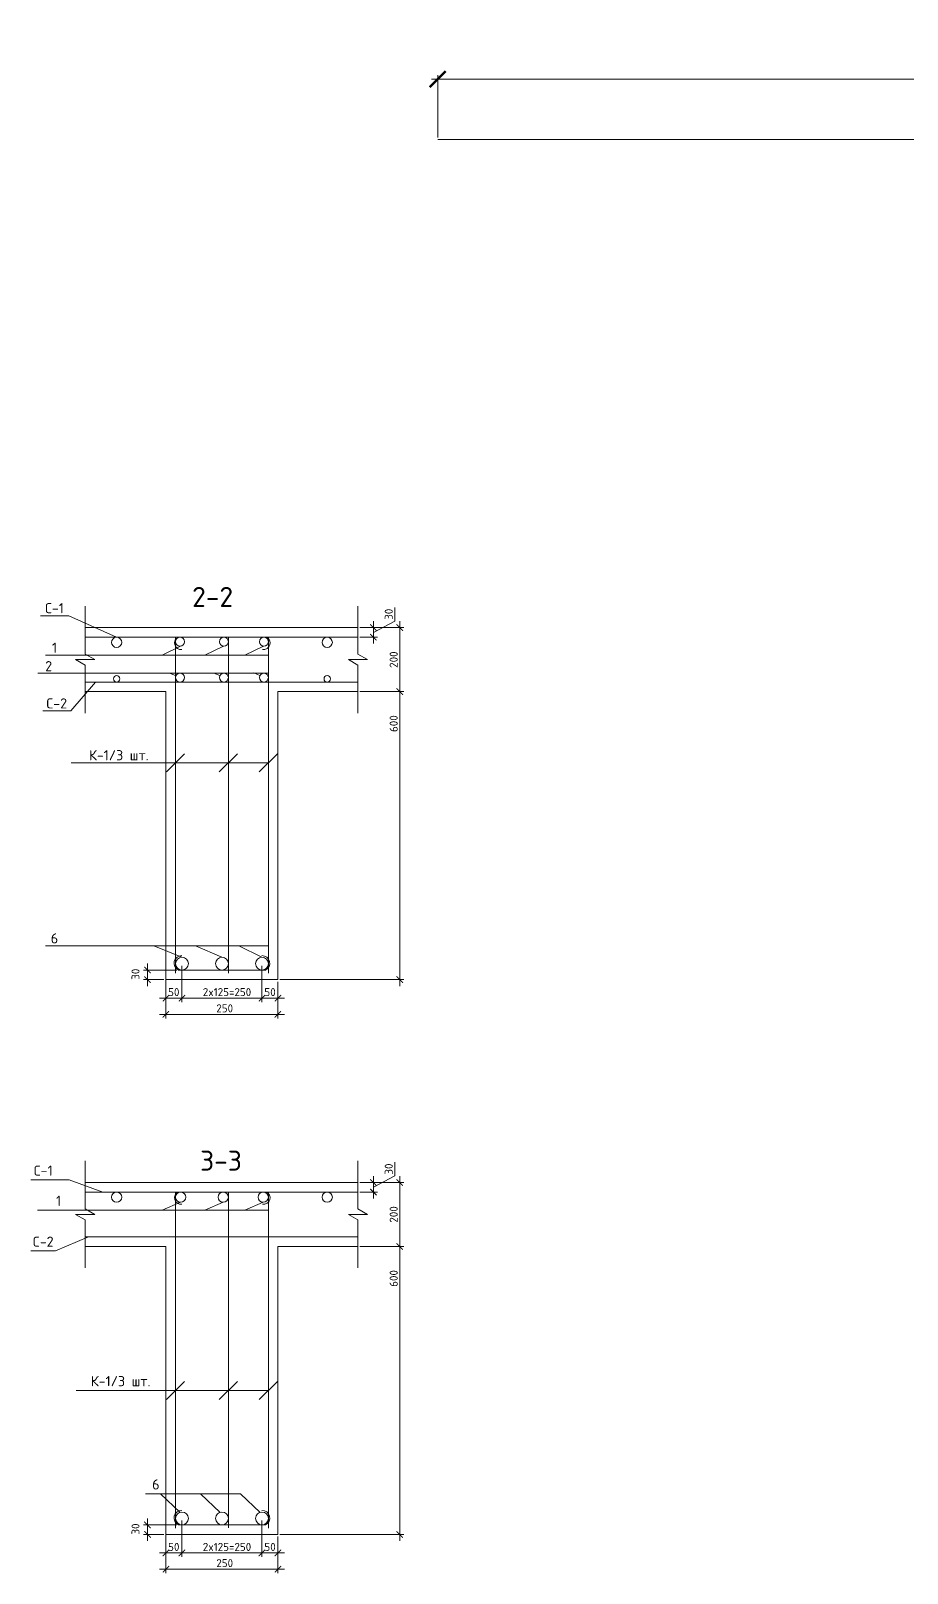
# Model space of a CAD drawing. Header units: millimetres. Extents: x -1960873 to -640355, y 7839719 to 16131025.
# Drawn here: x -722969 to -720231, y 7900179 to 7904998 of the extents above; entities that cross this region are included whole.
import ezdxf

# ---------------------------------------------------------------- set-up
doc = ezdxf.new("R2010")
doc.units = ezdxf.units.MM
doc.layers.get('0').update_dxf_attribs({"lineweight": 15})
doc.layers.add('КМ-Размеры', color=2, linetype='Continuous')
doc.styles.add('GOST-2.304_Type-B', font='')
doc.styles.add('ISOCPEUR', font='isocpeur.ttf')
doc.styles.get('GOST-2.304_Type-B').set_extended_font_data('ГОСТ тип А')
doc.dimstyles.new('SPDS', dxfattribs={"dimscale": 100, "dimtxt": 2.5, "dimasz": 2, "dimexe": 1.25, "dimexo": 0.625, "dimtad": 1, "dimdec": 0, "dimrnd": 0.001, "dimtxsty": 'GOST-2.304_Type-B', "dimblk": 'ARCHTICK', "dimcen": 2.5, "dimdle": 2, "dimadec": 0, "dimazin": 2, "dimtfac": 0.75, "dimtdec": 0, "dimtmove": 1, "dimatfit": 3, "dimfxl": 1.25, "dimtolj": 1, "dimarcsym": 0})

# ---------------------------------------------------------------- blocks, each defined once
blk = doc.blocks.new('_ArchTick')
at = {"color": 0, "linetype": 'ByBlock', "const_width": 0.15}
blk.add_lwpolyline([(-0.5, -0.5), (0.5, 0.5)], dxfattribs=at)
blk = doc.blocks.new('*D224')
at = {"layer": 'Defpoints', "color": 0, "ltscale": 10, "transparency": 16777216}
for p in [(-721946.8, 7903133.4), (-721946.8, 7903103.4), (-721898.6, 7903103.4)]:
    blk.add_point(p, dxfattribs=at)
at = {"layer": 'КМ-Размеры', "color": 0, "linetype": 'ByBlock', "lineweight": 5, "ltscale": 10, "transparency": 16777216}
for p, q in [((-721831.8, 7903154), (-721831.8, 7903196.5)), ((-721898.6, 7903118.4), (-721831.8, 7903154)), ((-721898.6, 7903153.4), (-721898.6, 7903083.4))]:
    blk.add_line(p, q, dxfattribs=at)
at = {"layer": 'КМ-Размеры', "color": 0, "lineweight": 0, "ltscale": 10, "transparency": 16777216}
for p, q in [((-721940.5, 7903133.4), (-721886.1, 7903133.4)), ((-721940.5, 7903103.4), (-721886.1, 7903103.4))]:
    blk.add_line(p, q, dxfattribs=at)
at = {"layer": 'КМ-Размеры', "color": 0, "lineweight": 5, "ltscale": 10, "transparency": 16777216, "xscale": 20, "yscale": 20, "zscale": 20}
for p, rotation in [((-721898.6, 7903133.4), 90), ((-721898.6, 7903103.4), 270)]:
    blk.add_blockref('_ArchTick', p, dxfattribs=dict(at, rotation=rotation))
at = {"layer": 'КМ-Размеры', "color": 0, "lineweight": 15, "ltscale": 10, "transparency": 16777216, "insert": (-721850.6, 7903175.2), "char_height": 25, "attachment_point": 5, "rotation": 90, "style": 'ISOCPEUR'}
blk.add_mtext('\\A1;30', dxfattribs=at)
blk = doc.blocks.new('*D225')
at = {"layer": 'Defpoints', "color": 0, "ltscale": 10, "transparency": 16777216}
for p in [(-721946.8, 7903133.4), (-721946.8, 7902933.4), (-721816.4, 7902933.4)]:
    blk.add_point(p, dxfattribs=at)
at = {"layer": 'КМ-Размеры', "color": 0, "linetype": 'ByBlock', "lineweight": 5, "ltscale": 10, "transparency": 16777216}
blk.add_line((-721816.4, 7903153.4), (-721816.4, 7902913.4), dxfattribs=at)
at = {"layer": 'КМ-Размеры', "color": 0, "lineweight": 0, "ltscale": 10, "transparency": 16777216}
for p, q in [((-721940.5, 7903133.4), (-721803.9, 7903133.4)), ((-721940.5, 7902933.4), (-721803.9, 7902933.4))]:
    blk.add_line(p, q, dxfattribs=at)
at = {"layer": 'КМ-Размеры', "color": 0, "lineweight": 5, "ltscale": 10, "transparency": 16777216, "xscale": 20, "yscale": 20, "zscale": 20}
for p, rotation in [((-721816.4, 7903133.4), 90), ((-721816.4, 7902933.4), 270)]:
    blk.add_blockref('_ArchTick', p, dxfattribs=dict(at, rotation=rotation))
at = {"layer": 'КМ-Размеры', "color": 0, "lineweight": 15, "ltscale": 10, "transparency": 16777216, "insert": (-721835.1, 7903033.4), "char_height": 25, "attachment_point": 5, "rotation": 90, "style": 'ISOCPEUR'}
blk.add_mtext('\\A1;200', dxfattribs=at)
blk = doc.blocks.new('*D226')
at = {"layer": 'Defpoints', "color": 0, "ltscale": 10, "transparency": 16777216}
for p in [(-721946.8, 7902933.4), (-722196.8, 7902033.4), (-721816.4, 7902033.4)]:
    blk.add_point(p, dxfattribs=at)
at = {"layer": 'КМ-Размеры', "color": 0, "linetype": 'ByBlock', "lineweight": 5, "ltscale": 10, "transparency": 16777216}
blk.add_line((-721816.4, 7902953.4), (-721816.4, 7902013.4), dxfattribs=at)
at = {"layer": 'КМ-Размеры', "color": 0, "lineweight": 0, "ltscale": 10, "transparency": 16777216}
for p, q in [((-721940.5, 7902933.4), (-721803.9, 7902933.4)), ((-722190.5, 7902033.4), (-721803.9, 7902033.4))]:
    blk.add_line(p, q, dxfattribs=at)
at = {"layer": 'КМ-Размеры', "color": 0, "lineweight": 5, "ltscale": 10, "transparency": 16777216, "xscale": 20, "yscale": 20, "zscale": 20}
for p, rotation in [((-721816.4, 7902933.4), 90), ((-721816.4, 7902033.4), 270)]:
    blk.add_blockref('_ArchTick', p, dxfattribs=dict(at, rotation=rotation))
at = {"layer": 'КМ-Размеры', "color": 0, "lineweight": 15, "ltscale": 10, "transparency": 16777216, "insert": (-721835.1, 7902833.4), "char_height": 25, "attachment_point": 5, "rotation": 90, "style": 'ISOCPEUR'}
blk.add_mtext('\\A1;600', dxfattribs=at)
blk = doc.blocks.new('*D227')
at = {"layer": 'Defpoints', "color": 0, "ltscale": 10, "transparency": 16777216}
for p in [(-722496.8, 7902083.4), (-722246.8, 7902083.4), (-722496.8, 7901975.8)]:
    blk.add_point(p, dxfattribs=at)
at = {"layer": 'КМ-Размеры', "color": 0, "lineweight": 0, "ltscale": 10, "transparency": 16777216}
for p, q in [((-722496.8, 7902077.1), (-722496.8, 7901963.3)), ((-722246.8, 7902077.1), (-722246.8, 7901963.3))]:
    blk.add_line(p, q, dxfattribs=at)
at = {"layer": 'КМ-Размеры', "color": 0, "linetype": 'ByBlock', "lineweight": 5, "ltscale": 10, "transparency": 16777216}
blk.add_line((-722226.8, 7901975.8), (-722516.8, 7901975.8), dxfattribs=at)
at = {"layer": 'КМ-Размеры', "color": 0, "lineweight": 5, "ltscale": 10, "transparency": 16777216, "xscale": 20, "yscale": 20, "zscale": 20, "rotation": 180}
blk.add_blockref('_ArchTick', (-722496.8, 7901975.8), dxfattribs=at)
at = {"layer": 'КМ-Размеры', "color": 0, "lineweight": 5, "ltscale": 10, "transparency": 16777216, "xscale": 20, "yscale": 20, "zscale": 20}
blk.add_blockref('_ArchTick', (-722246.8, 7901975.8), dxfattribs=at)
at = {"layer": 'КМ-Размеры', "color": 0, "lineweight": 15, "ltscale": 10, "transparency": 16777216, "insert": (-722356, 7901994.5), "char_height": 25, "attachment_point": 5, "style": 'ISOCPEUR'}
blk.add_mtext('\\A1;2x125=250', dxfattribs=at)
blk = doc.blocks.new('*D228')
at = {"layer": 'Defpoints', "color": 0, "ltscale": 10, "transparency": 16777216}
for p in [(-722246.8, 7902083.4), (-722196.8, 7902033.4), (-722246.8, 7901975.8)]:
    blk.add_point(p, dxfattribs=at)
at = {"layer": 'КМ-Размеры', "color": 0, "lineweight": 0, "ltscale": 10, "transparency": 16777216}
for p, q in [((-722246.8, 7902077.1), (-722246.8, 7901963.3)), ((-722196.8, 7902027.1), (-722196.8, 7901963.3))]:
    blk.add_line(p, q, dxfattribs=at)
at = {"layer": 'КМ-Размеры', "color": 0, "linetype": 'ByBlock', "lineweight": 5, "ltscale": 10, "transparency": 16777216}
blk.add_line((-722176.8, 7901975.8), (-722266.8, 7901975.8), dxfattribs=at)
at = {"layer": 'КМ-Размеры', "color": 0, "lineweight": 5, "ltscale": 10, "transparency": 16777216, "xscale": 20, "yscale": 20, "zscale": 20, "rotation": 180}
blk.add_blockref('_ArchTick', (-722246.8, 7901975.8), dxfattribs=at)
at = {"layer": 'КМ-Размеры', "color": 0, "lineweight": 5, "ltscale": 10, "transparency": 16777216, "xscale": 20, "yscale": 20, "zscale": 20}
blk.add_blockref('_ArchTick', (-722196.8, 7901975.8), dxfattribs=at)
at = {"layer": 'КМ-Размеры', "color": 0, "lineweight": 15, "ltscale": 10, "transparency": 16777216, "insert": (-722221.4, 7901994.5), "char_height": 25, "attachment_point": 5, "style": 'ISOCPEUR'}
blk.add_mtext('\\A1;50', dxfattribs=at)
blk = doc.blocks.new('*D229')
at = {"layer": 'Defpoints', "color": 0, "ltscale": 10, "transparency": 16777216}
for p in [(-722546.8, 7902083.4), (-722496.8, 7902033.4), (-722546.8, 7901975.8)]:
    blk.add_point(p, dxfattribs=at)
at = {"layer": 'КМ-Размеры', "color": 0, "lineweight": 0, "ltscale": 10, "transparency": 16777216}
for p, q in [((-722546.8, 7902077.1), (-722546.8, 7901963.3)), ((-722496.8, 7902027.1), (-722496.8, 7901963.3))]:
    blk.add_line(p, q, dxfattribs=at)
at = {"layer": 'КМ-Размеры', "color": 0, "linetype": 'ByBlock', "lineweight": 5, "ltscale": 10, "transparency": 16777216}
blk.add_line((-722476.8, 7901975.8), (-722566.8, 7901975.8), dxfattribs=at)
at = {"layer": 'КМ-Размеры', "color": 0, "lineweight": 5, "ltscale": 10, "transparency": 16777216, "xscale": 20, "yscale": 20, "zscale": 20, "rotation": 180}
blk.add_blockref('_ArchTick', (-722546.8, 7901975.8), dxfattribs=at)
at = {"layer": 'КМ-Размеры', "color": 0, "lineweight": 5, "ltscale": 10, "transparency": 16777216, "xscale": 20, "yscale": 20, "zscale": 20}
blk.add_blockref('_ArchTick', (-722496.8, 7901975.8), dxfattribs=at)
at = {"layer": 'КМ-Размеры', "color": 0, "lineweight": 15, "ltscale": 10, "transparency": 16777216, "insert": (-722522.3, 7901994.5), "char_height": 25, "attachment_point": 5, "style": 'ISOCPEUR'}
blk.add_mtext('\\A1;50', dxfattribs=at)
blk = doc.blocks.new('*D230')
at = {"layer": 'Defpoints', "color": 0, "ltscale": 10, "transparency": 16777216}
for p in [(-722546.8, 7902032.6), (-722196.8, 7902033.4), (-722546.8, 7901925)]:
    blk.add_point(p, dxfattribs=at)
at = {"layer": 'КМ-Размеры', "color": 0, "lineweight": 0, "ltscale": 10, "transparency": 16777216}
for p, q in [((-722546.8, 7902026.4), (-722546.8, 7901912.5)), ((-722196.8, 7902027.1), (-722196.8, 7901912.5))]:
    blk.add_line(p, q, dxfattribs=at)
at = {"layer": 'КМ-Размеры', "color": 0, "linetype": 'ByBlock', "lineweight": 5, "ltscale": 10, "transparency": 16777216}
blk.add_line((-722176.8, 7901925), (-722566.8, 7901925), dxfattribs=at)
at = {"layer": 'КМ-Размеры', "color": 0, "lineweight": 5, "ltscale": 10, "transparency": 16777216, "xscale": 20, "yscale": 20, "zscale": 20, "rotation": 180}
blk.add_blockref('_ArchTick', (-722546.8, 7901925), dxfattribs=at)
at = {"layer": 'КМ-Размеры', "color": 0, "lineweight": 5, "ltscale": 10, "transparency": 16777216, "xscale": 20, "yscale": 20, "zscale": 20}
blk.add_blockref('_ArchTick', (-722196.8, 7901925), dxfattribs=at)
at = {"layer": 'КМ-Размеры', "color": 0, "lineweight": 15, "ltscale": 10, "transparency": 16777216, "insert": (-722363.2, 7901943.8), "char_height": 25, "attachment_point": 5, "style": 'ISOCPEUR'}
blk.add_mtext('\\A1;250', dxfattribs=at)
blk = doc.blocks.new('*D231')
at = {"layer": 'Defpoints', "color": 0, "ltscale": 10, "transparency": 16777216}
for p in [(-722604.4, 7902063.4), (-722546.8, 7902033.4), (-722506.5, 7902063.4)]:
    blk.add_point(p, dxfattribs=at)
at = {"layer": 'КМ-Размеры', "color": 0, "linetype": 'ByBlock', "lineweight": 5, "ltscale": 10, "transparency": 16777216}
blk.add_line((-722604.4, 7902013.4), (-722604.4, 7902083.4), dxfattribs=at)
at = {"layer": 'КМ-Размеры', "color": 0, "lineweight": 0, "ltscale": 10, "transparency": 16777216}
for p, q in [((-722512.8, 7902063.4), (-722616.9, 7902063.4)), ((-722553, 7902033.4), (-722616.9, 7902033.4))]:
    blk.add_line(p, q, dxfattribs=at)
at = {"layer": 'КМ-Размеры', "color": 0, "lineweight": 5, "ltscale": 10, "transparency": 16777216, "xscale": 20, "yscale": 20, "zscale": 20}
for p, rotation in [((-722604.4, 7902063.4), 90), ((-722604.4, 7902033.4), 270)]:
    blk.add_blockref('_ArchTick', p, dxfattribs=dict(at, rotation=rotation))
at = {"layer": 'КМ-Размеры', "color": 0, "lineweight": 15, "ltscale": 10, "transparency": 16777216, "insert": (-722641.9, 7902050.4), "char_height": 25, "attachment_point": 5, "rotation": 90, "style": 'ISOCPEUR'}
blk.add_mtext('\\A1;30', dxfattribs=at)
blk = doc.blocks.new('*D232')
at = {"layer": 'Defpoints', "color": 0, "ltscale": 10, "transparency": 16777216}
for p in [(-721946.8, 7901399.8), (-721946.8, 7901369.8), (-721898.6, 7901369.8)]:
    blk.add_point(p, dxfattribs=at)
at = {"layer": 'КМ-Размеры', "color": 0, "linetype": 'ByBlock', "lineweight": 5, "ltscale": 10, "transparency": 16777216}
for p, q in [((-721831.8, 7901420.4), (-721831.8, 7901462.9)), ((-721898.6, 7901384.8), (-721831.8, 7901420.4)), ((-721898.6, 7901419.8), (-721898.6, 7901349.8))]:
    blk.add_line(p, q, dxfattribs=at)
at = {"layer": 'КМ-Размеры', "color": 0, "lineweight": 0, "ltscale": 10, "transparency": 16777216}
for p, q in [((-721940.5, 7901399.8), (-721886.1, 7901399.8)), ((-721940.5, 7901369.8), (-721886.1, 7901369.8))]:
    blk.add_line(p, q, dxfattribs=at)
at = {"layer": 'КМ-Размеры', "color": 0, "lineweight": 5, "ltscale": 10, "transparency": 16777216, "xscale": 20, "yscale": 20, "zscale": 20}
for p, rotation in [((-721898.6, 7901399.8), 90), ((-721898.6, 7901369.8), 270)]:
    blk.add_blockref('_ArchTick', p, dxfattribs=dict(at, rotation=rotation))
at = {"layer": 'КМ-Размеры', "color": 0, "lineweight": 15, "ltscale": 10, "transparency": 16777216, "insert": (-721850.6, 7901441.6), "char_height": 25, "attachment_point": 5, "rotation": 90, "style": 'ISOCPEUR'}
blk.add_mtext('\\A1;30', dxfattribs=at)
blk = doc.blocks.new('*D233')
at = {"layer": 'Defpoints', "color": 0, "ltscale": 10, "transparency": 16777216}
for p in [(-721946.8, 7901399.8), (-721946.8, 7901199.8), (-721816.4, 7901199.8)]:
    blk.add_point(p, dxfattribs=at)
at = {"layer": 'КМ-Размеры', "color": 0, "linetype": 'ByBlock', "lineweight": 5, "ltscale": 10, "transparency": 16777216}
blk.add_line((-721816.4, 7901419.8), (-721816.4, 7901179.8), dxfattribs=at)
at = {"layer": 'КМ-Размеры', "color": 0, "lineweight": 0, "ltscale": 10, "transparency": 16777216}
for p, q in [((-721940.5, 7901399.8), (-721803.9, 7901399.8)), ((-721940.5, 7901199.8), (-721803.9, 7901199.8))]:
    blk.add_line(p, q, dxfattribs=at)
at = {"layer": 'КМ-Размеры', "color": 0, "lineweight": 5, "ltscale": 10, "transparency": 16777216, "xscale": 20, "yscale": 20, "zscale": 20}
for p, rotation in [((-721816.4, 7901399.8), 90), ((-721816.4, 7901199.8), 270)]:
    blk.add_blockref('_ArchTick', p, dxfattribs=dict(at, rotation=rotation))
at = {"layer": 'КМ-Размеры', "color": 0, "lineweight": 15, "ltscale": 10, "transparency": 16777216, "insert": (-721835.1, 7901299.8), "char_height": 25, "attachment_point": 5, "rotation": 90, "style": 'ISOCPEUR'}
blk.add_mtext('\\A1;200', dxfattribs=at)
blk = doc.blocks.new('*D238')
at = {"layer": 'Defpoints', "color": 0, "ltscale": 10, "transparency": 16777216}
for p in [(-721946.8, 7901199.8), (-722196.8, 7900299.8), (-721816.4, 7900299.8)]:
    blk.add_point(p, dxfattribs=at)
at = {"layer": 'КМ-Размеры', "color": 0, "linetype": 'ByBlock', "lineweight": 5, "ltscale": 10, "transparency": 16777216}
blk.add_line((-721816.4, 7901219.8), (-721816.4, 7900279.8), dxfattribs=at)
at = {"layer": 'КМ-Размеры', "color": 0, "lineweight": 0, "ltscale": 10, "transparency": 16777216}
for p, q in [((-721940.5, 7901199.8), (-721803.9, 7901199.8)), ((-722190.5, 7900299.8), (-721803.9, 7900299.8))]:
    blk.add_line(p, q, dxfattribs=at)
at = {"layer": 'КМ-Размеры', "color": 0, "lineweight": 5, "ltscale": 10, "transparency": 16777216, "xscale": 20, "yscale": 20, "zscale": 20}
for p, rotation in [((-721816.4, 7901199.8), 90), ((-721816.4, 7900299.8), 270)]:
    blk.add_blockref('_ArchTick', p, dxfattribs=dict(at, rotation=rotation))
at = {"layer": 'КМ-Размеры', "color": 0, "lineweight": 15, "ltscale": 10, "transparency": 16777216, "insert": (-721835.1, 7901099.8), "char_height": 25, "attachment_point": 5, "rotation": 90, "style": 'ISOCPEUR'}
blk.add_mtext('\\A1;600', dxfattribs=at)
blk = doc.blocks.new('*D239')
at = {"layer": 'Defpoints', "color": 0, "ltscale": 10, "transparency": 16777216}
for p in [(-722496.8, 7900349.8), (-722246.8, 7900349.8), (-722496.8, 7900242.2)]:
    blk.add_point(p, dxfattribs=at)
at = {"layer": 'КМ-Размеры', "color": 0, "lineweight": 0, "ltscale": 10, "transparency": 16777216}
for p, q in [((-722496.8, 7900343.5), (-722496.8, 7900229.7)), ((-722246.8, 7900343.5), (-722246.8, 7900229.7))]:
    blk.add_line(p, q, dxfattribs=at)
at = {"layer": 'КМ-Размеры', "color": 0, "linetype": 'ByBlock', "lineweight": 5, "ltscale": 10, "transparency": 16777216}
blk.add_line((-722226.8, 7900242.2), (-722516.8, 7900242.2), dxfattribs=at)
at = {"layer": 'КМ-Размеры', "color": 0, "lineweight": 5, "ltscale": 10, "transparency": 16777216, "xscale": 20, "yscale": 20, "zscale": 20, "rotation": 180}
blk.add_blockref('_ArchTick', (-722496.8, 7900242.2), dxfattribs=at)
at = {"layer": 'КМ-Размеры', "color": 0, "lineweight": 5, "ltscale": 10, "transparency": 16777216, "xscale": 20, "yscale": 20, "zscale": 20}
blk.add_blockref('_ArchTick', (-722246.8, 7900242.2), dxfattribs=at)
at = {"layer": 'КМ-Размеры', "color": 0, "lineweight": 15, "ltscale": 10, "transparency": 16777216, "insert": (-722356, 7900260.9), "char_height": 25, "attachment_point": 5, "style": 'ISOCPEUR'}
blk.add_mtext('\\A1;2x125=250', dxfattribs=at)
blk = doc.blocks.new('*D236')
at = {"layer": 'Defpoints', "color": 0, "ltscale": 10, "transparency": 16777216}
for p in [(-722246.8, 7900349.8), (-722196.8, 7900299.8), (-722246.8, 7900242.2)]:
    blk.add_point(p, dxfattribs=at)
at = {"layer": 'КМ-Размеры', "color": 0, "lineweight": 0, "ltscale": 10, "transparency": 16777216}
for p, q in [((-722246.8, 7900343.5), (-722246.8, 7900229.7)), ((-722196.8, 7900293.5), (-722196.8, 7900229.7))]:
    blk.add_line(p, q, dxfattribs=at)
at = {"layer": 'КМ-Размеры', "color": 0, "linetype": 'ByBlock', "lineweight": 5, "ltscale": 10, "transparency": 16777216}
blk.add_line((-722176.8, 7900242.2), (-722266.8, 7900242.2), dxfattribs=at)
at = {"layer": 'КМ-Размеры', "color": 0, "lineweight": 5, "ltscale": 10, "transparency": 16777216, "xscale": 20, "yscale": 20, "zscale": 20, "rotation": 180}
blk.add_blockref('_ArchTick', (-722246.8, 7900242.2), dxfattribs=at)
at = {"layer": 'КМ-Размеры', "color": 0, "lineweight": 5, "ltscale": 10, "transparency": 16777216, "xscale": 20, "yscale": 20, "zscale": 20}
blk.add_blockref('_ArchTick', (-722196.8, 7900242.2), dxfattribs=at)
at = {"layer": 'КМ-Размеры', "color": 0, "lineweight": 15, "ltscale": 10, "transparency": 16777216, "insert": (-722221.4, 7900260.9), "char_height": 25, "attachment_point": 5, "style": 'ISOCPEUR'}
blk.add_mtext('\\A1;50', dxfattribs=at)
blk = doc.blocks.new('*D237')
at = {"layer": 'Defpoints', "color": 0, "ltscale": 10, "transparency": 16777216}
for p in [(-722546.8, 7900349.8), (-722496.8, 7900299.8), (-722546.8, 7900242.2)]:
    blk.add_point(p, dxfattribs=at)
at = {"layer": 'КМ-Размеры', "color": 0, "lineweight": 0, "ltscale": 10, "transparency": 16777216}
for p, q in [((-722546.8, 7900343.5), (-722546.8, 7900229.7)), ((-722496.8, 7900293.5), (-722496.8, 7900229.7))]:
    blk.add_line(p, q, dxfattribs=at)
at = {"layer": 'КМ-Размеры', "color": 0, "linetype": 'ByBlock', "lineweight": 5, "ltscale": 10, "transparency": 16777216}
blk.add_line((-722476.8, 7900242.2), (-722566.8, 7900242.2), dxfattribs=at)
at = {"layer": 'КМ-Размеры', "color": 0, "lineweight": 5, "ltscale": 10, "transparency": 16777216, "xscale": 20, "yscale": 20, "zscale": 20, "rotation": 180}
blk.add_blockref('_ArchTick', (-722546.8, 7900242.2), dxfattribs=at)
at = {"layer": 'КМ-Размеры', "color": 0, "lineweight": 5, "ltscale": 10, "transparency": 16777216, "xscale": 20, "yscale": 20, "zscale": 20}
blk.add_blockref('_ArchTick', (-722496.8, 7900242.2), dxfattribs=at)
at = {"layer": 'КМ-Размеры', "color": 0, "lineweight": 15, "ltscale": 10, "transparency": 16777216, "insert": (-722522.3, 7900260.9), "char_height": 25, "attachment_point": 5, "style": 'ISOCPEUR'}
blk.add_mtext('\\A1;50', dxfattribs=at)
blk = doc.blocks.new('*D234')
at = {"layer": 'Defpoints', "color": 0, "ltscale": 10, "transparency": 16777216}
for p in [(-722546.8, 7900299), (-722196.8, 7900299.8), (-722546.8, 7900191.4)]:
    blk.add_point(p, dxfattribs=at)
at = {"layer": 'КМ-Размеры', "color": 0, "lineweight": 0, "ltscale": 10, "transparency": 16777216}
for p, q in [((-722546.8, 7900292.8), (-722546.8, 7900178.9)), ((-722196.8, 7900293.5), (-722196.8, 7900178.9))]:
    blk.add_line(p, q, dxfattribs=at)
at = {"layer": 'КМ-Размеры', "color": 0, "linetype": 'ByBlock', "lineweight": 5, "ltscale": 10, "transparency": 16777216}
blk.add_line((-722176.8, 7900191.4), (-722566.8, 7900191.4), dxfattribs=at)
at = {"layer": 'КМ-Размеры', "color": 0, "lineweight": 5, "ltscale": 10, "transparency": 16777216, "xscale": 20, "yscale": 20, "zscale": 20, "rotation": 180}
blk.add_blockref('_ArchTick', (-722546.8, 7900191.4), dxfattribs=at)
at = {"layer": 'КМ-Размеры', "color": 0, "lineweight": 5, "ltscale": 10, "transparency": 16777216, "xscale": 20, "yscale": 20, "zscale": 20}
blk.add_blockref('_ArchTick', (-722196.8, 7900191.4), dxfattribs=at)
at = {"layer": 'КМ-Размеры', "color": 0, "lineweight": 15, "ltscale": 10, "transparency": 16777216, "insert": (-722363.2, 7900210.2), "char_height": 25, "attachment_point": 5, "style": 'ISOCPEUR'}
blk.add_mtext('\\A1;250', dxfattribs=at)
blk = doc.blocks.new('*D235')
at = {"layer": 'Defpoints', "color": 0, "ltscale": 10, "transparency": 16777216}
for p in [(-722604.4, 7900329.8), (-722546.8, 7900299.8), (-722506.5, 7900329.8)]:
    blk.add_point(p, dxfattribs=at)
at = {"layer": 'КМ-Размеры', "color": 0, "linetype": 'ByBlock', "lineweight": 5, "ltscale": 10, "transparency": 16777216}
blk.add_line((-722604.4, 7900279.8), (-722604.4, 7900349.8), dxfattribs=at)
at = {"layer": 'КМ-Размеры', "color": 0, "lineweight": 0, "ltscale": 10, "transparency": 16777216}
for p, q in [((-722512.8, 7900329.8), (-722616.9, 7900329.8)), ((-722553, 7900299.8), (-722616.9, 7900299.8))]:
    blk.add_line(p, q, dxfattribs=at)
at = {"layer": 'КМ-Размеры', "color": 0, "lineweight": 5, "ltscale": 10, "transparency": 16777216, "xscale": 20, "yscale": 20, "zscale": 20}
for p, rotation in [((-722604.4, 7900329.8), 90), ((-722604.4, 7900299.8), 270)]:
    blk.add_blockref('_ArchTick', p, dxfattribs=dict(at, rotation=rotation))
at = {"layer": 'КМ-Размеры', "color": 0, "lineweight": 15, "ltscale": 10, "transparency": 16777216, "insert": (-722641.9, 7900316.8), "char_height": 25, "attachment_point": 5, "rotation": 90, "style": 'ISOCPEUR'}
blk.add_mtext('\\A1;30', dxfattribs=at)
blk = doc.blocks.new('*D246')
at = {"layer": 'Defpoints', "color": 0, "ltscale": 10, "transparency": 16777216}
for p in [(-717497.4, 7904847.3), (-721697.4, 7904658.4), (-717497.4, 7904658.4)]:
    blk.add_point(p, dxfattribs=at)
at = {"layer": 'КМ-Размеры', "color": 0, "linetype": 'ByBlock', "lineweight": 5, "ltscale": 10, "transparency": 16777216}
blk.add_line((-721717.4, 7904847.3), (-717477.4, 7904847.3), dxfattribs=at)
at = {"layer": 'КМ-Размеры', "color": 0, "lineweight": 0, "ltscale": 10, "transparency": 16777216}
for p, q in [((-721697.4, 7904664.6), (-721697.4, 7904859.8)), ((-717497.4, 7904664.6), (-717497.4, 7904859.8))]:
    blk.add_line(p, q, dxfattribs=at)
at = {"layer": 'КМ-Размеры', "color": 0, "lineweight": 5, "ltscale": 10, "transparency": 16777216, "xscale": 50, "yscale": 50, "zscale": 50, "rotation": 180}
blk.add_blockref('_ArchTick', (-721697.4, 7904847.3), dxfattribs=at)
at = {"layer": 'КМ-Размеры', "color": 0, "lineweight": 5, "ltscale": 10, "transparency": 16777216, "xscale": 50, "yscale": 50, "zscale": 50}
blk.add_blockref('_ArchTick', (-717497.4, 7904847.3), dxfattribs=at)
at = {"layer": 'КМ-Размеры', "color": 0, "lineweight": 15, "ltscale": 10, "transparency": 16777216, "insert": (-719588.8, 7904916.1), "char_height": 125, "attachment_point": 5, "style": 'ISOCPEUR'}
blk.add_mtext('\\A1;4200', dxfattribs=at)

msp = doc.modelspace()

# ---------------------------------------------------------------- linework, layer by layer
at = {"transparency": 33554687}
for p, q in [((-721697.4, 7904658.4), (-719597.4, 7904658.4)), ((-722850.6, 7903170.7), (-722938.7, 7903170.7)), ((-721946.8, 7903133.4), (-722799.2, 7903133.4)), ((-721946.8, 7903103.4), (-722799.2, 7903103.4)), ((-722516.8, 7902053.4), (-722516.8, 7903103.4)), ((-722351.8, 7902053.9), (-722351.8, 7903103.4)), ((-722226.8, 7902053.4), (-722226.8, 7903103.4)), ((-722799.2, 7903050.7), (-722769.2, 7903033.4)), ((-722501.3, 7903075.5), (-722558.7, 7903047)), ((-722367.3, 7903075.5), (-722425.7, 7903047)), ((-722242.3, 7903075.5), (-722300.7, 7903047)), ((-721946.8, 7903050.7), (-721916.8, 7903033.4)), ((-722769.2, 7903033.4), (-722829.2, 7903033.4)), ((-722799.2, 7903016), (-722829.2, 7903033.4)), ((-721916.8, 7903033.4), (-721976.8, 7903033.4)), ((-721946.8, 7903016), (-721976.8, 7903033.4)), ((-721946.8, 7902963.4), (-722799.2, 7902963.4)), ((-722516.8, 7902983.4), (-722535.7, 7902991.3)), ((-722378.3, 7902983.6), (-722397.2, 7902991.5)), ((-722253.3, 7902983.7), (-722272.1, 7902991.7)), ((-722546.8, 7902933.4), (-722799.2, 7902933.4)), ((-722546.8, 7902033.4), (-722546.8, 7902933.4)), ((-722196.8, 7902033.4), (-722196.8, 7902933.4)), ((-721946.8, 7902933.4), (-722196.8, 7902933.4)), ((-722843.7, 7902873.1), (-722931.1, 7902873.1)), ((-722226.8, 7902711.1), (-722843.4, 7902711.1)), ((-722545.1, 7902682.8), (-722488.5, 7902739.4)), ((-722380.1, 7902682.8), (-722323.5, 7902739.4)), ((-722255.1, 7902682.8), (-722198.5, 7902739.4)), ((-722496.8, 7902103.4), (-722584.2, 7902138.9)), ((-722371.8, 7902103.4), (-722454.6, 7902138.9)), ((-722246.8, 7902103.4), (-722319.2, 7902138.9)), ((-722546.8, 7902033.4), (-722196.8, 7902033.4)), ((-722507.5, 7902063.4), (-722236.1, 7902063.4)), ((-722849.3, 7901407.7), (-722968.9, 7901407.7)), ((-722849.3, 7901407.7), (-722743.6, 7901369.8)), ((-721946.8, 7901399.8), (-722799.2, 7901399.8)), ((-721946.8, 7901369.8), (-722799.2, 7901369.8)), ((-722516.8, 7900319.8), (-722516.8, 7901369.8)), ((-722351.8, 7900320.3), (-722351.8, 7901369.8)), ((-722226.8, 7900319.8), (-722226.8, 7901369.8)), ((-722799.2, 7901317.1), (-722769.2, 7901299.8)), ((-722500.8, 7901337.8), (-722558.7, 7901313.4)), ((-722367.8, 7901337.8), (-722425.7, 7901313.4)), ((-722242.8, 7901337.8), (-722300.7, 7901313.4)), ((-721946.8, 7901317.1), (-721916.8, 7901299.8)), ((-722769.2, 7901299.8), (-722829.2, 7901299.8)), ((-722799.2, 7901282.5), (-722829.2, 7901299.8)), ((-721916.8, 7901299.8), (-721976.8, 7901299.8)), ((-721946.8, 7901282.5), (-721976.8, 7901299.8)), ((-722892.2, 7901185.8), (-722788.4, 7901229.8)), ((-721946.8, 7901229.8), (-722799.2, 7901229.8)), ((-722892.2, 7901185.8), (-722968.9, 7901185.8)), ((-722546.8, 7901199.8), (-722799.2, 7901199.8)), ((-722546.8, 7900299.8), (-722546.8, 7901199.8)), ((-722196.8, 7900299.8), (-722196.8, 7901199.8)), ((-721946.8, 7901199.8), (-722196.8, 7901199.8)), ((-722226.8, 7900749.8), (-722826.9, 7900749.8)), ((-722545.1, 7900721.5), (-722488.5, 7900778.1)), ((-722380.1, 7900721.5), (-722323.5, 7900778.1)), ((-722255.1, 7900721.5), (-722198.5, 7900778.1)), ((-722502.6, 7900368.9), (-722563.8, 7900427.1)), ((-722377.6, 7900368.9), (-722438.8, 7900427.1)), ((-722252.6, 7900368.9), (-722313.8, 7900427.1)), ((-722546.8, 7900299.8), (-722196.8, 7900299.8)), ((-722507.5, 7900329.8), (-722236.1, 7900329.8))]:
    msp.add_line(p, q, dxfattribs=at)
for points in [[(-722799.2, 7903200.7), (-722799.2, 7903050.7)], [(-721946.8, 7903200.7), (-721946.8, 7903050.7)], [(-722700.8, 7903103.4), (-722850.6, 7903170.7)], [(-722226.8, 7903047), (-722923.6, 7903047)], [(-722799.2, 7903016), (-722799.2, 7902866)], [(-721946.8, 7903016), (-721946.8, 7902866)], [(-722226.8, 7902991.3), (-722947.3, 7902991.3)], [(-722767.2, 7902963.4), (-722843.7, 7902873.1)], [(-722226.8, 7902138.9), (-722923.6, 7902138.9)], [(-722799.2, 7901467.1), (-722799.2, 7901317.1)], [(-721946.8, 7901467.1), (-721946.8, 7901317.1)], [(-722226.8, 7901313.4), (-722947.7, 7901313.4)], [(-722799.2, 7901282.5), (-722799.2, 7901132.5)], [(-721946.8, 7901282.5), (-721946.8, 7901132.5)], [(-722313.8, 7900427.1), (-722611.1, 7900427.1)]]:
    msp.add_lwpolyline(points, dxfattribs=at)
for centre, radius in [((-722700.8, 7903087.4), 16), ((-722502.9, 7903089.4), 14), ((-722365.8, 7903089.4), 14), ((-722240.8, 7903089.4), 14), ((-722042.8, 7903087.4), 16), ((-722700.8, 7902973.4), 10), ((-722502.9, 7902977.4), 14), ((-722365.8, 7902977.4), 14), ((-722240.8, 7902977.4), 14), ((-722042.8, 7902973.4), 10), ((-722496.8, 7902083.4), 20), ((-722371.8, 7902083.4), 20), ((-722246.8, 7902083.4), 20), ((-722700.8, 7901353.8), 16), ((-722500.8, 7901353.8), 16), ((-722367.8, 7901353.8), 16), ((-722242.8, 7901353.8), 16), ((-722042.8, 7901353.8), 16), ((-722496.8, 7900349.8), 20), ((-722371.8, 7900349.8), 20), ((-722246.8, 7900349.8), 20)]:
    msp.add_circle(centre, radius, dxfattribs=at)
for centre, radius, start, end in [((-722500.3, 7903084.9), 19.8, 111.1558, 280.3423), ((-722241.2, 7903084.9), 19.8, 259.6577, 68.8442), ((-722497.9, 7902084.9), 23.5, 87.3936, 245.8864), ((-722245.7, 7902084.9), 23.5, 294.1136, 92.6064), ((-722500.3, 7901351.3), 19.8, 111.1558, 280.3423), ((-722241.2, 7901351.3), 19.8, 259.6577, 68.8442), ((-722497.9, 7900351.3), 23.5, 87.3936, 245.8864), ((-722245.7, 7900351.3), 23.5, 294.1136, 92.6064)]:
    msp.add_arc(centre, radius, start, end, dxfattribs=at)

# ---------------------------------------------------------------- texts
at = {"transparency": 33554687, "width": 8055.818, "attachment_point": 5, "style": 'ISOCPEUR'}
for s, insert, char_height in [('\\A1;2-2', (-722400.9, 7903229.3), 62.5), ('\\A1;С-1', (-722895, 7903194.2), 31.75), ('\\A1;1', (-722895, 7903070.6), 31.75), ('\\A1;2', (-722913.3, 7903013), 31.75), ('\\A1;С-2', (-722888.1, 7902896.6), 31.75), ('\\A1;К-1/3 шт.', (-722694.1, 7902734.6), 31.75), ('\\A1;6', (-722895, 7902162.4), 31.75), ('\\A1;3-3', (-722374.8, 7901467.9), 62.5), ('\\A1;С-1', (-722930.1, 7901436.7), 31.75), ('\\A1;1', (-722882.2, 7901342.4), 31.75), ('\\A1;С-2', (-722930.1, 7901214.7), 31.75), ('\\A1;К-1/3 шт.', (-722688.2, 7900778.8), 31.75), ('\\A1;6', (-722578.3, 7900456.1), 31.75)]:
    msp.add_mtext(s, dxfattribs=dict(at, insert=insert, char_height=char_height))

# ---------------------------------------------------------------- dimensions: what is measured, and where the dimension line sits
at = {"layer": 'КМ-Размеры', "color": 7, "lineweight": 15, "ltscale": 10, "transparency": 33554687}
dim = msp.add_linear_dim(base=(-717497.4, 7904847.3), p1=(-721697.4, 7904658.4), p2=(-717497.4, 7904658.4), dimstyle='SPDS', override={"dimscale": 10, "dimtxt": 12.5, "dimasz": 5, "dimtxsty": 'ISOCPEUR', "dimblk1": 'ArchTick', "dimblk2": 'ArchTick', "dimsah": 1, "dimlwd": 5, "dimlwe": 0}, dxfattribs=at)
dim.commit()
dim.dimension.update_dxf_attribs({"geometry": '*D246', "text_midpoint": (-719588.8, 7904847.3), "dimtype": 160})
for base, p1, p2, angle, picture, middle in [((-721898.6, 7903103.4), (-721946.8, 7903133.4), (-721946.8, 7903103.4), 270, '*D224', (-721831.8, 7903160.2)), ((-721816.4, 7902933.4), (-721946.8, 7903133.4), (-721946.8, 7902933.4), 270, '*D225', (-721816.4, 7903033.4)), ((-722604.4, 7902063.4), (-722546.8, 7902033.4), (-722506.5, 7902063.4), 90, '*D231', (-722623.1, 7902050.4)), ((-722546.8, 7901975.8), (-722496.8, 7902033.4), (-722546.8, 7902083.4), 180, '*D229', (-722522.3, 7901975.8)), ((-722246.8, 7901975.8), (-722196.8, 7902033.4), (-722246.8, 7902083.4), 180, '*D228', (-722221.4, 7901975.8)), ((-721898.6, 7901369.8), (-721946.8, 7901399.8), (-721946.8, 7901369.8), 270, '*D232', (-721831.8, 7901426.6)), ((-721816.4, 7901199.8), (-721946.8, 7901399.8), (-721946.8, 7901199.8), 270, '*D233', (-721816.4, 7901299.8)), ((-722604.4, 7900329.8), (-722546.8, 7900299.8), (-722506.5, 7900329.8), 90, '*D235', (-722623.1, 7900316.8)), ((-722546.8, 7900242.2), (-722496.8, 7900299.8), (-722546.8, 7900349.8), 180, '*D237', (-722522.3, 7900242.2)), ((-722246.8, 7900242.2), (-722196.8, 7900299.8), (-722246.8, 7900349.8), 180, '*D236', (-722221.4, 7900242.2))]:
    dim = msp.add_linear_dim(base=base, p1=p1, p2=p2, angle=angle, dimstyle='SPDS', override={"dimscale": 10, "dimtxsty": 'ISOCPEUR', "dimblk1": 'ArchTick', "dimblk2": 'ArchTick', "dimsah": 1, "dimlwd": 5, "dimlwe": 0}, dxfattribs=at)
    dim.commit()
    dim.dimension.update_dxf_attribs({"geometry": picture, "text_midpoint": middle, "dimtype": 160})
for base, p1, p2, angle, text, picture, middle in [((-721816.4, 7902033.4), (-721946.8, 7902933.4), (-722196.8, 7902033.4), 270, '600', '*D226', (-721816.4, 7902833.4)), ((-722496.8, 7901975.8), (-722246.8, 7902083.4), (-722496.8, 7902083.4), 180, '2x125=<>', '*D227', (-722356, 7901975.8)), ((-722546.8, 7901925), (-722196.8, 7902033.4), (-722546.8, 7902032.6), 180, '250', '*D230', (-722363.2, 7901925)), ((-721816.4, 7900299.8), (-721946.8, 7901199.8), (-722196.8, 7900299.8), 270, '600', '*D238', (-721816.4, 7901099.8)), ((-722496.8, 7900242.2), (-722246.8, 7900349.8), (-722496.8, 7900349.8), 180, '2x125=<>', '*D239', (-722356, 7900242.2)), ((-722546.8, 7900191.4), (-722196.8, 7900299.8), (-722546.8, 7900299), 180, '250', '*D234', (-722363.2, 7900191.4))]:
    dim = msp.add_linear_dim(base=base, p1=p1, p2=p2, angle=angle, text=text, dimstyle='SPDS', override={"dimscale": 10, "dimtxsty": 'ISOCPEUR', "dimblk1": 'ArchTick', "dimblk2": 'ArchTick', "dimsah": 1, "dimlwd": 5, "dimlwe": 0}, dxfattribs=at)
    dim.commit()
    dim.dimension.update_dxf_attribs({"geometry": picture, "text_midpoint": middle, "dimtype": 160})

doc.saveas('drawing.dxf')
